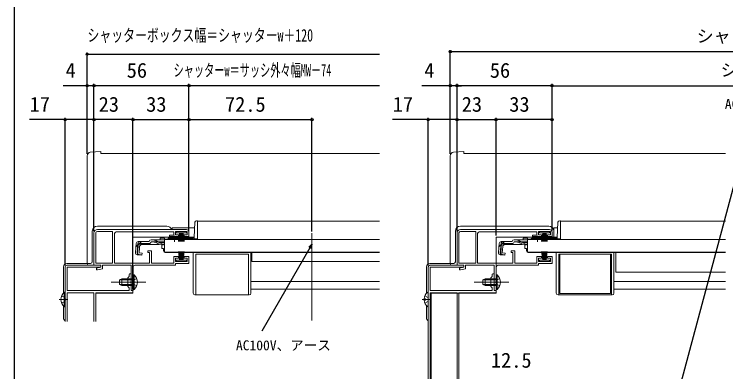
# Model space of a CAD drawing. Units: millimetres, scale not verified. Extents: x -525 to 525, y -783 to 779.
# Drawn here: x -525 to -105.6, y -430.7 to -220.1 of the extents above; entities that cross this region are included whole.
import ezdxf
from ezdxf.enums import TextEntityAlignment as Align

# ---------------------------------------------------------------- set-up
doc = ezdxf.new("R2010")
doc.units = ezdxf.units.MM
doc.header["$LTSCALE"] = 4
for name, color, linetype, lineweight in [('0-2_YKK_11', 7, 'Continuous', 18), ('0-4_YKK_12', 2, 'Continuous', 18), ('0-5_YKK_13', 4, 'Continuous', 18)]:
    doc.layers.add(name, color=color, linetype=linetype, lineweight=lineweight)
doc.layers.add('0-7_YKK_D', color=6, linetype='Continuous')
doc.layers.add('0-8_YKK_ZWAK', color=7, linetype='Continuous')
doc.styles.add('ＭＳ ゴシック', font='')
doc.styles.get('ＭＳ ゴシック').set_extended_font_data('MS Gothic')

msp = doc.modelspace()

# ---------------------------------------------------------------- linework, layer by layer
at = {"layer": '0-2_YKK_11'}
for p, q in [((-423.5, -346.9), (-476, -346.9)), ((-209.5, -346.9), (-262, -346.9))]:
    msp.add_line(p, q, dxfattribs=at)
at = {"layer": '0-2_YKK_11', "color": 211}
msp.add_line((-495, -401.105), (-495, -368.9), dxfattribs=at)
at = {"layer": '0-2_YKK_11'}
for points in [[(-467, -366.8), (-467, -348), (-476, -348)], [(-464.9, -348.3), (-431, -348.3), (-431, -350.2), (-433.5, -350.2), (-433.5, -351), (-428.25, -351), (-428.25, -350.1), (-430, -350.1), (-430, -348), (-423, -348), (-423, -350.1), (-424.75, -350.1), (-424.75, -351), (-422, -351), (-422, -348.4)], [(-253, -366.8), (-253, -348), (-262, -348)], [(-250.9, -348.3), (-217, -348.3), (-217, -350.2), (-219.5, -350.2), (-219.5, -351), (-214.25, -351), (-214.25, -350.1), (-216, -350.1), (-216, -348), (-209, -348), (-209, -350.1), (-210.75, -350.1), (-210.75, -351), (-208, -351), (-208, -348.4)], [(-478, -348.9), (-478, -367.9), (-474, -367.9), (-474, -369.1), (-476.5, -369.6), (-476.5, -370.6), (-475.891, -370.6), (-473, -370.022), (-473, -367.9), (-456.1, -367.9), (-456.1, -382.9), (-454.9, -382.9), (-454.9, -378.358), (-455.02, -378.175), (-455.02, -377.625), (-454.9, -377.442), (-454.9, -368.9)], [(-476.9, -348.9), (-476.9, -366.8), (-467, -366.8)], [(-453.9, -367.9), (-430, -367.9), (-430, -366.9), (-422, -366.9), (-422, -362.8), (-424.75, -362.8), (-424.75, -363.7), (-423, -363.7), (-423, -365.8), (-430, -365.8), (-430, -363.7), (-428.25, -363.7), (-428.25, -362.8), (-431, -362.8), (-431, -366.8), (-444, -366.8), (-444, -359.4), (-446.2, -359.4), (-446.2, -360.4), (-445.2, -360.4), (-445.2, -366.7), (-465.9, -366.7), (-465.9, -349.3)], [(-264, -348.9), (-264, -367.9), (-260, -367.9), (-260, -369.1), (-262.5, -369.6), (-262.5, -370.6), (-261.891, -370.6), (-259, -370.022), (-259, -367.9), (-242.1, -367.9), (-242.1, -382.9), (-240.9, -382.9), (-240.9, -378.358), (-241.02, -378.175), (-241.02, -377.625), (-240.9, -377.442), (-240.9, -368.9)], [(-262.9, -348.9), (-262.9, -366.8), (-253, -366.8)], [(-239.9, -367.9), (-216, -367.9), (-216, -366.9), (-208, -366.9), (-208, -362.8), (-210.75, -362.8), (-210.75, -363.7), (-209, -363.7), (-209, -365.8), (-216, -365.8), (-216, -363.7), (-214.25, -363.7), (-214.25, -362.8), (-217, -362.8), (-217, -366.8), (-230, -366.8), (-230, -359.4), (-232.2, -359.4), (-232.2, -360.4), (-231.2, -360.4), (-231.2, -366.7), (-251.9, -366.7), (-251.9, -349.3)]]:
    msp.add_lwpolyline(points, dxfattribs=at)
at = {"layer": '0-2_YKK_11', "color": 211}
for points in [[(-494, -367.9), (-474, -367.9), (-474, -369.1), (-493.8, -369.1), (-493.8, -382.9), (-457.3, -382.9), (-457.3, -381.3), (-458.1, -380.5), (-458.1, -375.3), (-457.3, -374.5), (-457.3, -373.5)], [(-281, -368.9), (-281, -473.9), (-301, -473.9), (-301, -475.9), (-300.3, -475.9), (-300.3, -475.1), (-288.7, -475.1), (-288.7, -475.9), (-288.3, -475.9), (-288, -475.6), (-287.7, -475.3), (-281.3, -475.3), (-281, -475.6), (-280.7, -475.9), (-279.8, -475.9), (-279.8, -471.9), (-260.9, -471.9)], [(-243.3, -373.5), (-243.3, -374.5), (-244.1, -375.3), (-244.1, -380.5), (-243.3, -381.3), (-243.3, -382.9), (-279.8, -382.9), (-279.8, -369.1), (-260, -369.1), (-260, -367.9), (-280, -367.9)], [(-456.1, -373.5), (-456.1, -377.442), (-456.22, -377.625), (-456.22, -378.175), (-456.1, -378.358), (-456.1, -382.9), (-455, -382.9), (-455, -384.1), (-476.9, -384.1), (-476.9, -401.105)], [(-260.9, -463.9), (-262.9, -463.9), (-262.9, -384.1), (-241, -384.1), (-241, -382.9), (-242.1, -382.9), (-242.1, -378.358), (-242.22, -378.175), (-242.22, -377.625), (-242.1, -377.442), (-242.1, -373.5)], [(-493.8, -401.105), (-493.8, -384.1), (-478, -384.1), (-478, -401.105)]]:
    msp.add_lwpolyline(points, dxfattribs=at)
msp.add_lwpolyline([(-264, -384.1), (-264, -470.7), (-279.8, -470.7), (-279.8, -384.1)], close=True, dxfattribs=at)
at = {"layer": '0-2_YKK_11'}
for centre, radius, start, end in [((-476, -348.9), 2, 90.00002, 180), ((-476, -348.9), 0.9, 90.00001, 179.99999), ((-423.5, -348.4), 1.5, 0.00001, 89.99999), ((-262, -348.9), 2, 90.00002, 180), ((-262, -348.9), 0.9, 90.00001, 179.99999), ((-209.5, -348.4), 1.5, 0.00001, 89.99999), ((-464.9, -349.3), 1, 90.00001, 179.99999), ((-250.9, -349.3), 1, 90.00001, 179.99999), ((-453.9, -368.9), 1, 90.00001, 179.99999), ((-239.9, -368.9), 1, 90.00001, 179.99999)]:
    msp.add_arc(centre, radius, start, end, dxfattribs=at)
at = {"layer": '0-2_YKK_11', "color": 211}
for centre, radius, start, end in [((-494, -368.9), 1, 90, 180), ((-280, -368.9), 1, 90.00001, 179.99999), ((-456.7, -373.5), 0.6, 0, 180), ((-242.7, -373.5), 0.6, 359.99999, 180.00001)]:
    msp.add_arc(centre, radius, start, end, dxfattribs=at)
at = {"layer": '0-4_YKK_12'}
for p, q in [((-417, -342), (-309.75, -342)), ((-417, -342), (-417, -352.5)), ((-203.002, -342), (-105.751, -342)), ((-203.002, -342), (-203.002, -352.5)), ((-432, -345.899), (-432, -346.9)), ((-432, -345.899), (-418.68, -345.899)), ((-207, -345.899), (-204.681, -345.899)), ((-207, -345.899), (-207, -351.399)), ((-455, -366.7), (-455, -351.399)), ((-455, -351.399), (-418.968, -351.399)), ((-432, -351), (-432, -351.399)), ((-349.5, -348.982), (-349.5, -400.427)), ((-241, -351.399), (-204.969, -351.399)), ((-241, -351.399), (-241, -384.4)), ((-436.5, -352.5), (-433.25, -352.5)), ((-427.75, -352.5), (-417, -352.5)), ((-222.502, -352.5), (-219.252, -352.5)), ((-213.752, -352.5), (-203.002, -352.5)), ((-435, -360.3), (-435, -360.5)), ((-435, -360.5), (-309.75, -360.5)), ((-309.75, -360.5), (-435, -360.5)), ((-385, -365.7), (-385, -360.5)), ((-221.002, -360.3), (-221.002, -360.5)), ((-221.002, -360.5), (-105.751, -360.5)), ((-105.751, -360.5), (-221.002, -360.5)), ((-170.502, -372), (-170.502, -360.5)), ((-385, -365.7), (-309.75, -365.7)), ((-170.502, -372), (-105.751, -372)), ((-385.5, -377.5), (-309.75, -377.5)), ((-171.502, -377.5), (-105.751, -377.5)), ((-455, -384.4), (-476.9, -384.4)), ((-455, -384.4), (-455, -382.824)), ((-385.5, -382), (-309.75, -382)), ((-171.502, -382), (-105.751, -382))]:
    msp.add_line(p, q, dxfattribs=at)
msp.add_lwpolyline([(-279.3, -475.9), (-279.3, -384.4), (-241, -384.4)], dxfattribs=at)
at = {"layer": '0-5_YKK_13'}
for p, q in [((-474.001, -300.9), (-480.176, -301.44)), ((-259.999, -300.9), (-266.173, -301.44)), ((-259.999, -300.9), (-259.999, -302.2)), ((-482.001, -303.433), (-482.001, -366.9)), ((-267.999, -303.433), (-267.999, -366.9)), ((-259.999, -302.2), (-105.751, -302.2)), ((-418.975, -351.526), (-418.51, -342.648)), ((-417.511, -341.7), (-417, -341.7)), ((-417, -341.7), (-417, -352.5)), ((-204.975, -351.526), (-204.51, -342.648)), ((-203.512, -341.7), (-203, -341.7)), ((-203, -341.7), (-203, -352.5)), ((-479, -365.9), (-479, -347.9)), ((-435.001, -344.9), (-476, -344.9)), ((-265, -365.9), (-265, -347.9)), ((-210.001, -344.9), (-262, -344.9)), ((-207, -351.399), (-207, -347.9)), ((-436.5, -352.02), (-436.5, -353.02)), ((-434.007, -352), (-432.373, -352)), ((-430.5, -354.22), (-430.5, -350.597)), ((-428.626, -352), (-419.474, -352)), ((-427.5, -348.903), (-428.2, -354.003)), ((-427.8, -354.003), (-427.3, -348.903)), ((-427.1, -348.903), (-427.45, -354.003)), ((-427.15, -354.003), (-426.9, -348.903)), ((-426.7, -348.903), (-426.9, -354.003)), ((-426.5, -348.903), (-426.5, -354.003)), ((-426.3, -348.903), (-426.1, -354.003)), ((-425.85, -354.003), (-426.1, -348.903)), ((-425.9, -348.903), (-425.55, -354.003)), ((-425.2, -354.003), (-425.7, -348.903)), ((-425.5, -348.903), (-424.8, -354.003)), ((-419, -351.671), (-419, -352.425)), ((-222.5, -352.02), (-222.5, -353.02)), ((-220.008, -352), (-218.374, -352)), ((-216.5, -354.22), (-216.5, -350.597)), ((-214.627, -352), (-205.475, -352)), ((-213.5, -348.903), (-214.2, -354.003)), ((-213.8, -354.003), (-213.3, -348.903)), ((-213.1, -348.903), (-213.45, -354.003)), ((-213.15, -354.003), (-212.9, -348.903)), ((-212.7, -348.903), (-212.9, -354.003)), ((-212.5, -348.903), (-212.5, -354.003)), ((-212.3, -348.903), (-212.1, -354.003)), ((-211.85, -354.003), (-212.1, -348.903)), ((-211.9, -348.903), (-211.55, -354.003)), ((-211.2, -354.003), (-211.7, -348.903)), ((-211.5, -348.903), (-210.8, -354.003)), ((-205, -351.671), (-205, -352.425)), ((-453.121, -355.115), (-453.591, -360.488)), ((-450.025, -354.02), (-453.286, -357.009)), ((-452.555, -360.578), (-452.077, -355.115)), ((-451.799, -355.105), (-452.278, -360.58)), ((-451.799, -355.105), (-452.088, -355.076)), ((-451.925, -354.02), (-445.568, -354.02)), ((-451.359, -360.683), (-450.882, -355.22)), ((-450.104, -355.72), (-450.997, -356.538)), ((-450.882, -355.22), (-445.568, -355.22)), ((-450.104, -355.72), (-439.9, -355.72)), ((-445.568, -354.02), (-445.538, -353.909)), ((-442.87, -354.22), (-444.385, -354.22)), ((-444.379, -353.02), (-442.933, -353.02)), ((-442.933, -353.02), (-436.5, -353.02)), ((-436.5, -354.22), (-442.87, -354.22)), ((-442.016, -354.411), (-439.905, -355.408)), ((-439.948, -354.372), (-441.974, -353.265)), ((-439.052, -355.599), (-436.5, -355.599)), ((-438.989, -354.616), (-436.5, -354.616)), ((-437, -356.003), (-438, -356.003)), ((-437, -355.599), (-437, -356.003)), ((-436.5, -352.7), (-309.75, -352.7)), ((-436.5, -353.02), (-436.5, -352.79)), ((-434.507, -352.5), (-433.25, -352.5)), ((-433.25, -352.7), (-433.25, -352.367)), ((-433.25, -352.367), (-427.75, -352.367)), ((-433.25, -352.7), (-427.75, -352.7)), ((-427.75, -352.7), (-427.75, -352.367)), ((-427.75, -352.5), (-419, -352.5)), ((-417, -352.425), (-419, -352.425)), ((-417, -352.5), (-419, -352.5)), ((-239.121, -355.115), (-239.591, -360.488)), ((-236.025, -354.02), (-239.287, -357.009)), ((-238.555, -360.578), (-238.077, -355.115)), ((-237.799, -355.105), (-238.278, -360.58)), ((-237.799, -355.105), (-238.088, -355.076)), ((-237.926, -354.02), (-231.568, -354.02)), ((-237.36, -360.683), (-236.882, -355.22)), ((-236.104, -355.72), (-236.997, -356.538)), ((-236.882, -355.22), (-231.568, -355.22)), ((-236.104, -355.72), (-225.9, -355.72)), ((-231.568, -354.02), (-231.539, -353.909)), ((-228.87, -354.22), (-230.385, -354.22)), ((-230.38, -353.02), (-228.933, -353.02)), ((-228.933, -353.02), (-222.5, -353.02)), ((-222.5, -354.22), (-228.87, -354.22)), ((-228.017, -354.411), (-225.906, -355.408)), ((-225.949, -354.372), (-227.974, -353.265)), ((-225.052, -355.599), (-222.5, -355.599)), ((-224.99, -354.616), (-222.5, -354.616)), ((-223.002, -356), (-224.002, -356)), ((-223.002, -355.599), (-223.002, -356)), ((-222.502, -352.7), (-105.751, -352.7)), ((-222.5, -353.02), (-222.5, -352.79)), ((-220.508, -352.5), (-219.25, -352.5)), ((-219.25, -352.7), (-219.25, -352.367)), ((-219.25, -352.367), (-213.75, -352.367)), ((-219.25, -352.7), (-213.75, -352.7)), ((-213.75, -352.7), (-213.75, -352.367)), ((-213.75, -352.5), (-205, -352.5)), ((-203, -352.425), (-205, -352.425)), ((-203, -352.5), (-205, -352.5)), ((-437, -358.003), (-437, -359.503)), ((-436, -360.503), (-419.5, -360.503)), ((-435, -360.3), (-435, -360.503)), ((-427.5, -364.9), (-428.2, -359.8)), ((-427.8, -359.8), (-427.3, -364.9)), ((-427.1, -364.9), (-427.45, -359.8)), ((-427.15, -359.8), (-426.9, -364.9)), ((-426.7, -364.9), (-426.9, -359.8)), ((-426.5, -364.9), (-426.5, -359.8)), ((-426.3, -364.9), (-426.1, -359.8)), ((-425.85, -359.8), (-426.1, -364.9)), ((-425.9, -364.9), (-425.55, -359.8)), ((-425.2, -359.8), (-425.7, -364.9)), ((-425.5, -364.9), (-424.8, -359.8)), ((-419.5, -384.403), (-419.5, -360.503)), ((-385.5, -384.403), (-385.5, -360.503)), ((-223.002, -358), (-223.002, -359.5)), ((-222.002, -360.5), (-205.502, -360.5)), ((-221.002, -360.3), (-221.002, -360.5)), ((-213.5, -364.9), (-214.2, -359.8)), ((-213.8, -359.8), (-213.3, -364.9)), ((-213.1, -364.9), (-213.45, -359.8)), ((-213.15, -359.8), (-212.9, -364.9)), ((-212.7, -364.9), (-212.9, -359.8)), ((-212.5, -364.9), (-212.5, -359.8)), ((-212.3, -364.9), (-212.1, -359.8)), ((-211.85, -359.8), (-212.1, -364.9)), ((-211.9, -364.9), (-211.55, -359.8)), ((-211.2, -359.8), (-211.7, -364.9)), ((-211.5, -364.9), (-210.8, -359.8)), ((-205.502, -384.4), (-205.502, -360.5)), ((-171.502, -384.4), (-171.502, -360.5)), ((-452.5, -361.788), (-449.77, -362.026)), ((-449.745, -361.738), (-451.463, -361.564)), ((-451.359, -360.683), (-449.666, -360.831)), ((-449.666, -360.831), (-449.77, -362.026)), ((-418, -385.403), (-418, -361.503)), ((-418, -361.503), (-387, -361.503)), ((-387, -385.403), (-387, -361.503)), ((-238.5, -361.788), (-235.771, -362.026)), ((-235.745, -361.738), (-237.463, -361.564)), ((-237.36, -360.683), (-235.666, -360.831)), ((-235.666, -360.831), (-235.771, -362.026)), ((-204.002, -385.4), (-204.002, -361.5)), ((-204.002, -361.5), (-173.002, -361.5)), ((-173.002, -385.4), (-173.002, -361.5)), ((-496, -384.313), (-496, -368.9)), ((-494, -366.9), (-480, -366.9)), ((-481.001, -367.9), (-478.001, -367.9)), ((-478.001, -367.9), (-478.001, -367.6)), ((-282, -384.405), (-282, -368.9)), ((-280, -366.9), (-266, -366.9)), ((-266.999, -367.9), (-263.999, -367.9)), ((-263.999, -367.9), (-263.999, -367.6)), ((-461.5, -375.902), (-462.9, -376.602)), ((-462.9, -376.602), (-462.9, -379.202)), ((-462.809, -376.556), (-454.9, -376.556)), ((-461.5, -379.902), (-461.5, -375.902)), ((-454.9, -373.652), (-454.9, -379.902)), ((-454.9, -373.652), (-454.391, -373.652)), ((-454.391, -373.652), (-454.391, -379.902)), ((-454.391, -382.152), (-454.391, -375.902)), ((-247.5, -375.898), (-248.9, -376.598)), ((-248.9, -376.598), (-248.9, -379.198)), ((-248.809, -376.553), (-240.9, -376.553)), ((-247.5, -379.898), (-247.5, -375.898)), ((-240.9, -373.648), (-240.9, -379.898)), ((-240.9, -373.648), (-240.391, -373.648)), ((-240.391, -373.648), (-240.391, -379.898)), ((-240.391, -382.148), (-240.391, -375.898)), ((-447.4, -377.902), (-467.9, -377.902)), ((-461.5, -379.902), (-462.9, -379.202)), ((-462.809, -379.247), (-454.9, -379.247)), ((-461.5, -379.902), (-454.9, -379.902)), ((-233.4, -377.898), (-253.9, -377.898)), ((-247.5, -379.898), (-248.9, -379.198)), ((-248.809, -379.244), (-240.9, -379.244)), ((-247.5, -379.898), (-240.9, -379.898)), ((-495.509, -383.85), (-495.509, -392.35)), ((-495, -383.85), (-495.509, -383.85)), ((-495, -383.85), (-495, -392.35)), ((-454.9, -382.152), (-454.391, -382.152)), ((-418.5, -385.403), (-386.5, -385.403)), ((-281, -392.076), (-281, -384.124)), ((-240.9, -382.148), (-240.391, -382.148)), ((-204.502, -385.4), (-172.502, -385.4)), ((-498.491, -388.1), (-493.405, -388.1)), ((-495, -386.1), (-495, -390.1)), ((-284.5, -388.1), (-279.957, -388.1)), ((-283.483, -387.675), (-282.6, -387.675)), ((-283.077, -386.025), (-281.212, -386.955)), ((-281.212, -386.955), (-281, -387.353)), ((-496, -398.9), (-496, -391.887)), ((-495, -392.35), (-495.509, -392.35)), ((-282, -398.9), (-282, -391.795))]:
    msp.add_line(p, q, dxfattribs=at)
for points in [[(-474.001, -300.9), (-474.001, -302.2), (-309.75, -302.2)], [(-436.5, -352.02), (-439, -352.02), (-439, -353.02)], [(-222.5, -352.02), (-225, -352.02), (-225, -353.02)], [(-437, -358.003), (-438, -358.003), (-438, -356.003)], [(-436.5, -352.7), (-436.5, -360.3), (-309.75, -360.3)], [(-223.002, -358), (-224.002, -358), (-224.002, -356)], [(-222.502, -352.7), (-222.502, -360.3), (-105.751, -360.3)], [(-454.9, -382.152), (-454.9, -375.902), (-461.5, -375.902)], [(-452.804, -375.827), (-454.711, -376.757), (-455.32, -377.902)], [(-240.9, -382.148), (-240.9, -375.898), (-247.5, -375.898)], [(-238.804, -375.823), (-240.711, -376.753), (-241.32, -377.898)], [(-452.804, -379.977), (-454.711, -379.047), (-455.32, -377.902)], [(-238.804, -379.973), (-240.711, -379.043), (-241.32, -377.898)], [(-497.096, -386.025), (-495.189, -386.955), (-494.58, -388.1)], [(-497.096, -390.175), (-495.189, -389.245), (-494.58, -388.1)], [(-283.483, -388.525), (-282.6, -388.525), (-282.6, -387.675)], [(-283.077, -390.175), (-281.212, -389.245), (-281, -388.847)]]:
    msp.add_lwpolyline(points, dxfattribs=at)
for points in [[(-423.5, -348.003), (-423.5, -348.903), (-429.5, -348.903), (-429.5, -348.003)], [(-209.5, -348.003), (-209.5, -348.903), (-215.5, -348.903), (-215.5, -348.003)], [(-173.502, -384.5), (-173.502, -361.5), (-203.502, -361.5), (-203.502, -384.5)], [(-423.5, -365.8), (-423.5, -364.9), (-429.5, -364.9), (-429.5, -365.8)], [(-209.5, -365.8), (-209.5, -364.9), (-215.5, -364.9), (-215.5, -365.8)]]:
    msp.add_lwpolyline(points, close=True, dxfattribs=at)
for centre, radius, start, end in [((-480.001, -303.433), 2, 95, 180), ((-265.999, -303.433), 2, 95, 180), ((-417.511, -342.7), 1, 90, 177), ((-203.512, -342.7), 1, 90, 177), ((-476, -347.9), 3, 90, 180), ((-435, -347.9), 3, 19.47154, 90), ((-262, -347.9), 3, 90, 180), ((-210, -347.9), 3, 0, 90), ((-434.007, -352.5), 0.5, 90, 180), ((-430.5, -357.7), 6, 62.72039, 117.27961), ((-419.474, -351.5), 0.5, 270, 357), ((-220.008, -352.5), 0.5, 90, 180), ((-216.5, -357.7), 6, 62.72039, 117.27961), ((-205.475, -351.5), 0.5, 270, 357), ((-451.925, -355.22), 1.2, 90, 175), ((-450.882, -355.22), 1.2, 90, 175), ((-445.568, -354.02), 1.2, 270, 350.40593), ((-444.379, -354.22), 1.2, 90, 165), ((-442.933, -355.02), 2, 61.34821, 90), ((-442.87, -356.22), 2, 64.72727, 90), ((-438.989, -352.616), 2, 241.34821, 270), ((-439.052, -353.599), 2, 244.72727, 270), ((-439.9, -353.82), 1.9, 270, 291.09634), ((-439.9, -353.82), 1.9, 291.09634, 347.8468), ((-237.926, -355.22), 1.2, 90, 175), ((-236.882, -355.22), 1.2, 90, 175), ((-231.568, -354.02), 1.2, 270, 350.40593), ((-230.38, -354.22), 1.2, 90, 165), ((-228.933, -355.02), 2, 61.34821, 90), ((-228.87, -356.22), 2, 64.72727, 90), ((-224.99, -352.616), 2, 241.34821, 270), ((-225.052, -353.599), 2, 244.72727, 270), ((-225.9, -353.82), 1.9, 270, 291.09634), ((-225.9, -353.82), 1.9, 291.09634, 347.8468), ((-452.395, -360.592), 1.2, 175, 265), ((-451.359, -360.683), 1.2, 175, 265), ((-451.371, -360.659), 0.91, 175, 264.23615), ((-436, -359.503), 1, 180, 270), ((-238.396, -360.592), 1.2, 175, 265), ((-237.36, -360.683), 1.2, 175, 265), ((-237.372, -360.659), 0.91, 175, 264.23615), ((-222.002, -359.5), 1, 180, 270), ((-494, -368.9), 2, 90, 180), ((-481.001, -366.9), 1, 180, 270), ((-480, -365.9), 1, 270, 0), ((-280, -368.9), 2, 90, 180), ((-266.999, -366.9), 1, 180, 270), ((-266, -365.9), 1, 270, 0), ((-457.931, -377.902), 5.531, 309.79413, 50.20587), ((-243.932, -377.898), 5.531, 309.79413, 50.20587), ((-491.969, -388.1), 5.531, 129.79413, 230.20587), ((-418.5, -384.403), 1, 180, 270), ((-386.5, -384.403), 1, 270, 0), ((-278.2, -388.1), 5.3, 127.71409, 175.40059), ((-281.275, -384.124), 0.274, 0, 127.71409), ((-204.502, -384.4), 1, 180, 270), ((-172.502, -384.4), 1, 270, 0), ((-278.2, -388.1), 5.3, 184.59941, 232.28591), ((-281.275, -392.076), 0.274, 232.28591, 0), ((-494, -398.9), 2, 180, 239.99939), ((-280, -398.9), 2, 180, 239.99939)]:
    msp.add_arc(centre, radius, start, end, dxfattribs=at)
at = {"layer": '0-7_YKK_D'}
for p, q in [((-482.001, -302.433), (-482.001, -242.7)), ((-267.999, -302.433), (-267.999, -241.2)), ((267.998, -242.2), (-267.999, -242.2)), ((-482.001, -243.7), (-309.75, -243.7)), ((-482.001, -302.433), (-482.001, -261.2)), ((-478, -347.9), (-478, -261.2)), ((-478, -347.9), (-478, -261.2)), ((-422, -262.2), (-478, -262.2)), ((-422, -347.4), (-422, -261.2)), ((-422, -347.4), (-422, -261.2)), ((-309.75, -262.2), (-422, -262.2)), ((-267.999, -262.2), (-284.667, -262.2)), ((-267.999, -302.433), (-267.999, -261.2)), ((-264, -262.2), (-267.999, -262.2)), ((-264, -347.9), (-264, -261.2)), ((-208, -262.2), (-264, -262.2)), ((-264, -262.2), (-261.45, -262.2)), ((-208, -347.4), (-208, -261.2)), ((-208, -345.9), (-208, -261.2)), ((-208, -262.2), (208, -262.2)), ((-495, -367.9), (-495, -281.2)), ((-478, -347.9), (-478, -281.2)), ((-478, -347.9), (-478, -281.2)), ((-455, -282.2), (-478, -282.2)), ((-455, -382.2), (-455, -281.2)), ((-455, -382.2), (-455, -281.2)), ((-455, -282.2), (-422, -282.2)), ((-422, -347.4), (-422, -281.2)), ((-422, -347.4), (-422, -281.2)), ((-422, -282.2), (-349.5, -282.2)), ((-349.5, -347.982), (-349.5, -281.2)), ((-281, -367.9), (-281, -281.2)), ((-264, -347.9), (-264, -281.2)), ((-264, -282.2), (-241, -282.2)), ((-241, -350.399), (-241, -281.2)), ((-208, -282.2), (-241, -282.2)), ((-208, -282.2), (-241, -282.2)), ((-208, -345.9), (-208, -281.2)), ((-208, -347.4), (-208, -281.2))]:
    msp.add_line(p, q, dxfattribs=at)
for points in [[(-478, -262.2), (-482.001, -262.2), (-496.12, -262.2)], [(-478, -282.2), (-495, -282.2), (-516.073, -282.2)], [(-264, -282.2), (-281, -282.2), (-302.073, -282.2)], [(-135.5, -450.425), (-134.84, -447.962), (-94.025, -295.639)], [(-349.5, -355.47), (-350.775, -357.678), (-379.163, -406.848)], [(-351.367, -357.337), (-349.5, -355.47), (-350.183, -358.02)]]:
    msp.add_lwpolyline(points, dxfattribs=at)
for centre in [(-482.001, -243.7), (-267.999, -242.2), (-482.001, -262.2), (-478, -262.2), (-478, -262.2), (-422, -262.2), (-422, -262.2), (-267.999, -262.2), (-264, -262.2), (-264, -262.2), (-208, -262.2), (-208, -262.2), (-495, -282.2), (-478, -282.2), (-478, -282.2), (-455, -282.2), (-455, -282.2), (-422, -282.2), (-422, -282.2), (-349.5, -282.2), (-281, -282.2), (-264, -282.2), (-264, -282.2), (-241, -282.2), (-241, -282.2), (-241, -282.2), (-208, -282.2), (-208, -282.2)]:
    msp.add_circle(centre, 0.637, dxfattribs=at)
at = {"layer": '0-8_YKK_ZWAK'}
msp.add_line((-525, 747.1), (-525, -782.9), dxfattribs=at)

# ---------------------------------------------------------------- texts
at = {"layer": '0-7_YKK_D', "style": 'ＭＳ ゴシック'}
for s, width, p in [('シャッターボックス幅＝シャッターw＋120', 0.7, (-481.825, -238.393)), ('シャッターw＝サッシ外々幅MW－74', 0.6, (-431.091, -258.949))]:
    msp.add_text(s, height=7.331, dxfattribs=dict(at, width=width)).set_placement(p, align=Align.BOTTOM_LEFT)
for s, height, p in [('シャッターボックス幅＝シャッターw＋120', 7.331, (-122.784, -238.893)), ('4', 8.798, (-494.733, -260.2)), ('56', 8.798, (-458.693, -260.2)), ('4', 8.798, (-283.281, -260.2)), ('56', 8.798, (-244.693, -260.2)), ('シャッターw＝サッシ外々幅MW－74', 7.331, (-108.694, -258.893)), ('17', 8.798, (-515.914, -280.2)), ('23', 8.798, (-475.227, -280.2)), ('33', 8.798, (-447.227, -280.2)), ('72.5', 8.798, (-400.75, -280.2)), ('17', 8.798, (-301.914, -280.2)), ('23', 8.798, (-261.227, -280.2)), ('33', 8.798, (-233.228, -280.2)), ('33', 8.798, (-233.227, -280.2)), ('AC100V、アース', 5.865, (-106.17, -277.696)), ('AC100V、アース', 5.865, (-394.313, -419.776)), ('12.5', 8.798, (-244.022, -430.9))]:
    msp.add_text(s, height=height, dxfattribs=at).set_placement(p, align=Align.BOTTOM_LEFT)

doc.saveas('drawing.dxf')
